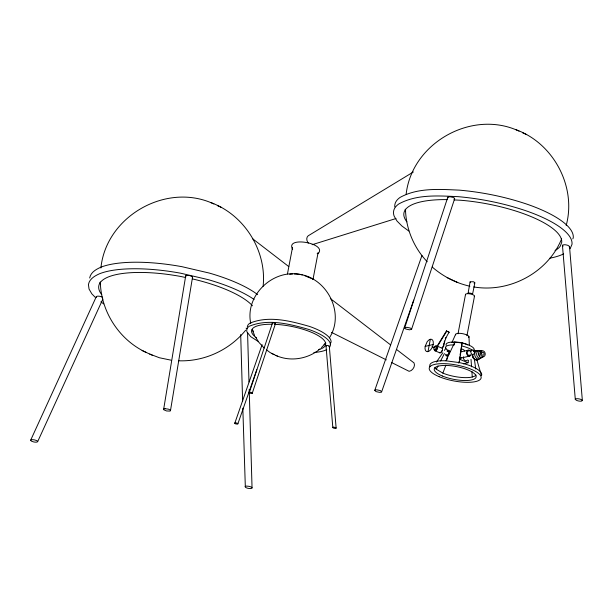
<?xml version="1.0" encoding="UTF-8"?>
<svg xmlns="http://www.w3.org/2000/svg" width="613" height="613" viewBox="0 0 613 613"><rect width="100%" height="100%" fill="white"/><g stroke="black" fill="none" stroke-linecap="round" stroke-linejoin="round"><path stroke-width="0.92" d="M562.458 245.491L562.711 244.978L564.634 244.725A3.716 1.134 10.8 0 1 568.159 245.491L569.508 246.449L582.35 400.419L581.637 401.101L580.174 401.186A3.716 1.134 10.8 0 1 576.657 400.419L575.3 399.461L562.458 245.491L563.163 246.127M569.508 246.449L569.262 246.962M575.3 399.461L576.013 398.787L577.477 398.703A3.716 1.134 10.8 0 1 580.994 399.461L582.35 400.419M292.508 248.357L292.531 247.3L287.451 273.95M468.056 293.397L470.11 281.804L473.428 281.735L474.868 282.624L474.102 283.191M102.647 297.228L100.333 296.416A3.716 1.134 10.8 0 0 97.038 296.271L96.302 296.669L30.665 440.188L31.317 441.107L33.638 441.919A3.716 1.134 10.8 0 0 36.933 442.065L37.661 441.666L102.9 299.014M37.661 441.666L37.018 440.747L34.696 439.935A3.716 1.134 10.8 0 0 31.401 439.789L30.665 440.188M96.302 296.669L96.509 297.259M262.096 344.675L234.725 423.422A1.594 0.483 10.8 0 0 235.997 423.951L236.84 424.058A1.747 0.536 10.8 0 0 237.867 423.821L256.801 369.708M237.867 423.821L237.775 423.537A1.594 0.483 10.8 0 0 236.503 423.008L235.66 422.901A1.747 0.536 10.8 0 0 234.641 423.139M421.959 255.498L374.758 390.374L376.007 391.607L379.447 392.335A3.716 1.134 10.8 0 0 381.631 391.83L413.729 300.109M381.631 391.83L380.382 390.588L376.941 389.86A3.716 1.134 10.8 0 0 374.758 390.374M100.9 268.019C106.11 215.952 166.897 181.785 213.883 203.96M263.115 286.271C266.916 250.863 244.418 214.902 211.002 202.635M406.135 194.237C411.997 142.622 472.339 109.091 519.019 131.113M476.715 359.241L481.473 375.669A26.405 8.069 10.8 0 0 459.329 362.589L462.072 343.027L454.846 342.069A14.306 4.375 10.8 0 0 446.164 345.234M458.785 363.134L459.068 361.318M459.505 358.605L459.788 356.789M460.079 354.981L460.371 353.165M460.654 351.349L462.072 343.027A14.306 4.375 10.8 0 1 474.064 350.115L474.592 351.939M163.663 409.2L185.708 275.827M170.468 410.672L192.513 277.298M474.822 283.053L472.669 293.658M312.982 279.474L318.063 252.824L317.174 253.69M427.989 351.632L430.341 339.273M446.8 359.938L447.597 355.739M454.432 344.23L454.846 342.069L445.98 360.812A26.405 8.069 10.8 0 0 429.958 366.666M458.011 333.817L465.543 294.332M466.945 335.755L474.477 296.263M463.374 363.846L468.018 362.766L468.501 360.245M473.795 351.555L474.064 350.115M425.169 346.383L427.169 341.74A6.605 3.571 -67.3 0 1 433.215 341.556A6.605 3.571 -67.3 0 1 429.062 351.18A6.605 3.571 -67.3 0 1 425.169 346.383L433.161 344.521M566.19 225.438C576.718 186.911 553.577 143.342 516.138 129.78M249.299 392.504L272.509 322.928A1.594 0.483 10.8 0 1 274.003 322.997L274.777 323.235A1.747 0.536 10.8 0 1 275.406 323.833L252.196 393.408A1.594 0.483 10.8 0 1 250.702 393.347L249.928 393.102A1.747 0.536 10.8 0 1 249.299 392.504L249.621 392.312A1.594 0.483 10.8 0 1 251.115 392.381L251.889 392.619A1.747 0.536 10.8 0 1 252.518 393.217M404.71 327.802L447.789 197.233L449.873 196.719L453.298 197.47A3.716 1.134 10.8 0 1 454.631 198.742L411.561 329.319L409.469 329.832L406.051 329.074A3.716 1.134 10.8 0 1 404.71 327.802L406.802 327.296L410.227 328.047A3.716 1.134 10.8 0 1 411.561 329.319M89.667 277.995C90.716 272.356 95.95 269.413 100.747 267.245A90.724 27.738 10.8 0 1 181.908 266.678L209.324 273.076A90.724 27.738 10.8 0 1 257.667 294.646M572.833 238.871L573.239 237.806A90.724 27.738 10.8 0 0 527.218 204.252C505.258 196.834 482.408 192.16 459.321 190.137C439.59 189.279 418.028 187.54 400.105 197.401A90.724 27.738 10.8 0 0 394.787 206.918M434.931 367.325A21.309 6.513 10.8 0 0 436.303 369.233L442.847 373.095L445.881 365.187M451.896 342.621L455.643 334.284M329.411 337.855C346.115 311.733 324.936 274.042 294.378 273.911M561.592 238.909C547.922 272.67 509.418 293.052 473.772 286.945M436.303 369.233L438.011 365.93M440.571 360.973L444.402 353.532M439.36 352.391A2.69 1.456 -67.3 0 0 441.659 351.854A2.69 1.456 -67.3 0 0 442.341 348.291L443.743 346.023A30.711 24.811 -39.1 0 1 449.168 332.246L446.471 330.905L437.215 345.939A2.69 1.456 -67.3 0 0 435.176 346.797M434.333 349.893A2.69 1.456 -67.3 0 0 436.594 350.077A2.69 1.456 -67.3 0 0 437.475 346.261L446.731 331.227L446.471 330.905M442.08 347.969L443.483 345.701A30.711 24.811 -39.1 0 1 443.889 343.341M436.448 362.045L442.831 352.728M444.425 350.398L446.026 348.069M275.406 323.833L275.084 324.024A1.594 0.483 10.8 0 1 274.785 324.07M454.631 198.742L453.957 199.156M245.652 330.223C229.492 350.1 204.098 361.831 178.46 360.773M321.45 347.594L325.84 343.05M245.085 486.561L246.411 486.071L248.993 486.324A3.716 1.134 10.8 0 1 251.797 487.496L252.043 487.818M330.177 344.238L331.058 342.161A42.573 13.011 10.8 0 0 309.458 326.415C290.531 321.005 268.747 315.266 249.813 323.204A42.573 13.011 10.8 0 0 247.33 326.836M329.595 347.295L330.476 345.226A42.573 13.011 10.8 0 0 308.875 329.48C289.941 324.07 268.165 318.331 249.23 326.269A42.573 13.011 10.8 0 0 247.039 332.024L250.663 336.629L258.004 341.318M570.128 248.748L571.998 244.334A90.724 27.738 10.8 0 0 525.969 210.78C504.009 203.363 481.159 198.689 458.08 196.658C438.349 195.808 416.786 194.068 398.856 203.93A90.724 27.738 10.8 0 0 394.182 216.205L396.994 221.017L401.913 226.005L408.825 231.047M476.025 375.064L475.052 376.007L472.278 377.018A21.309 6.513 10.8 0 1 442.847 373.095M320.032 348.966C308.086 359.019 290.263 362.061 275.957 355.456M413.346 171.977L308.186 235.806C305.941 237.614 306.653 241.147 308.331 243.108M317.948 253.713C328.514 243.422 284.562 235.561 292.646 249.292M312.14 244.71L395.998 218.527M460.922 351.877L468.248 350.169M460.501 358.191L469.665 356.061M289.704 274.287L292.692 273.934M454.264 199.922L460.93 200.275A80.257 24.535 10.8 0 1 561.7 242.449L560.313 246.097A80.257 24.535 10.8 0 1 555.033 250.518M274.785 324.361L278.356 324.553A37.661 11.509 10.8 0 1 325.641 344.345L324.99 346.054A37.661 11.509 10.8 0 1 318.706 349.579M445.98 360.812L459.329 362.589M170.981 360.16L159.426 357.762L149.733 354.069M469.88 286.21C455.972 283.175 442.977 276.379 432.234 267.053M302.324 274.969C274.34 267.521 244.618 294.692 250.755 323.457M185.701 277.513L180.314 276.394A80.257 24.535 10.8 0 0 101.758 294.677M304.24 275.475L310.492 278.095M446.731 331.227L449.168 332.246M437.475 346.261L442.341 348.291M432.027 346.651L435.054 347.916M459.505 359.203L468.018 362.766M435.1 350.835L439.965 352.873M522.445 132.707L526.674 134.661M447.206 277.666L457.75 282.547M217.309 205.562L221.546 207.508M307.826 276.708L309.32 277.398M311.097 278.225L313.304 279.244M266.417 349.778L270.118 352.552L274.18 354.62M100.34 282.08C100.907 311.603 119.412 340.192 146.308 352.467M271.98 353.609L277.459 356.145M142.078 350.521L152.614 355.394M450.279 351.678L446.54 349.402A14.306 4.375 10.8 0 1 454.294 344.95M331.549 332.376L386.305 359.877M391.439 362.459L409.124 371.317C412.549 370.903 415.683 366.107 414.028 362.919L396.573 349.494M103.689 303.895L100.861 301.841M326.331 346.069L326.108 345.916A1.594 0.483 10.8 0 1 326.331 345.448L327.02 345.41A1.747 0.536 10.8 0 1 328.668 345.77L329.196 346.069A1.594 0.483 10.8 0 1 328.974 346.537M252.357 238.557L288.784 266.586M330.537 298.7L390.496 344.82M264.195 348.084L258.809 342.261L255.613 337.173M95.145 297.205L91.858 293.872L89.046 289.052L88.425 284.524C89.475 278.884 94.709 275.942 99.505 273.773A90.724 27.738 10.8 0 1 180.659 273.206L208.083 279.605A90.724 27.738 10.8 0 1 254.111 299.489M427.246 261.774C413.852 247.759 405.898 228.634 405.477 209.232M470.102 282.018L470.255 282.248A20.742 10.85 -89.1 0 0 470.493 282.432M252.15 329.564L254.548 335.349M474.301 358.628L475.734 368.957M329.304 346.215L336.131 428.035M326.001 345.77L332.821 427.583M471.014 359.295L471.543 366.758M471.88 371.424L472.278 377.018M468.968 336.614L469.366 345.678M247.575 332.928L248.985 381.976M249.2 389.339L252.05 488.101L250.732 488.592L248.142 488.346A3.716 1.134 10.8 0 1 245.338 487.174L242.825 408.158M240.694 334.545L242.633 401.469M192.628 278.953A80.257 24.535 10.8 0 1 252.472 305.787M100.517 283.888A80.257 24.535 10.8 0 1 100.065 282.248M192.267 277.536A3.716 1.134 10.8 0 0 192.298 276.685L189.601 275.536L186.413 275.406A3.716 1.134 10.8 0 0 185.923 276.432M246.097 328.131A3.716 1.134 10.8 0 1 247.215 328.783M256.38 337.778A37.661 11.509 10.8 0 1 272.042 324.239M325.158 343.518A37.661 11.509 10.8 0 1 324.024 344.491M253.583 331.602A37.661 11.509 10.8 0 1 252.418 329.602M326.744 349.609A42.573 13.011 10.8 0 1 313.856 352.467M272.517 323.564A1.747 0.536 10.8 0 1 272.187 323.12M468.209 293.244A2.283 0.697 10.8 0 1 471.159 293.374M471.665 293.558A2.283 0.697 10.8 0 1 472.362 293.972M470.278 354.812A2.268 1.778 76.9 0 1 467.229 353.54A2.268 1.778 76.9 0 1 469.366 350.988M473.788 358.092A3.027 2.375 76.9 0 1 473.274 357.571M472.876 356.919A3.027 2.375 76.9 0 1 472.615 356.176M461.52 345.916A14.306 4.375 10.8 0 1 472.11 350.123M471.09 354.797A3.027 2.375 76.9 0 1 467.65 355.44A3.027 2.375 76.9 0 1 467.052 351.027A3.027 2.375 76.9 0 1 470.6 351.149M467.527 360.007A3.027 2.375 76.9 0 1 464.631 360.222A3.027 2.375 76.9 0 1 463.413 356.758M436.019 346.56A2.023 1.088 -67.3 0 1 437.077 348.521A2.023 1.088 -67.3 0 1 434.87 349.847M480.684 358.099A4.329 3.394 76.9 0 1 474.86 355.663A4.329 3.394 76.9 0 1 478.929 350.805M444.164 342.169A30.711 24.811 -39.1 0 1 444.494 340.989M445.314 338.652A30.711 24.811 -39.1 0 1 445.797 337.502M461.566 357.509A3.027 2.375 76.9 0 1 459.26 358.076M465.535 294.7A4.582 1.402 10.8 0 1 470.631 293.995A4.582 1.402 10.8 0 1 474.163 296.569M481.987 357.41A3.9 3.057 76.9 0 1 476.745 355.218A3.9 3.057 76.9 0 1 480.408 350.851M447.076 350.897A3.027 1.64 -67.3 0 1 449.413 351.548A3.027 1.64 -67.3 0 1 447.643 355.647A3.027 1.64 -67.3 0 1 445.613 354.276M479.381 358.789A4.766 3.739 76.9 0 1 475.274 359.433A4.766 3.739 76.9 0 1 472.807 354.873M473.826 351.647A4.766 3.739 76.9 0 1 477.45 350.759M447.222 351.64A2.023 1.088 -67.3 0 1 448.731 351.816A2.023 1.088 -67.3 0 1 448.026 354.398A2.023 1.088 -67.3 0 1 446.402 354.674M441.935 350.559A2.023 1.088 -67.3 0 1 441.728 351.042M441.46 351.479A2.023 1.088 -67.3 0 1 441.153 351.839M479.718 355.984A2.866 2.245 76.9 0 1 479.335 355.371M479.09 354.666A2.866 2.245 76.9 0 1 479.044 353.203M461.489 348.881A4.988 1.525 10.8 0 1 464.439 351.034M453.336 342.414A9.172 2.804 10.8 0 1 467.658 344.912M483.289 356.728A3.463 2.713 76.9 0 1 478.63 354.774A3.463 2.713 76.9 0 1 481.887 350.889M477.994 359.609A4.766 3.739 76.9 0 1 472.186 355.019M473.964 351.111A4.766 3.739 76.9 0 1 476.83 350.904M455.628 334.836A6.827 2.084 10.8 0 1 463.229 333.786A6.827 2.084 10.8 0 1 468.485 337.617M406.886 221.822A80.257 24.535 10.8 0 1 447.467 199.616M563.631 253.889A90.724 27.738 10.8 0 1 549.938 258.15M405.653 211.033A80.257 24.535 10.8 0 1 405.193 209.401M448.026 197.846A3.716 1.134 10.8 0 1 447.789 197.233M165.004 408.687L164.361 408.787A3.716 1.134 10.8 0 0 163.87 409.813L166.575 410.963L169.763 411.085A3.716 1.134 10.8 0 0 170.253 410.059L168.422 409.139L165.004 408.687M333.464 427.23L333.158 427.269A1.594 0.483 10.8 0 0 332.936 427.736L333.457 428.035A1.747 0.536 10.8 0 0 335.112 428.387L335.794 428.349A1.594 0.483 10.8 0 0 336.016 427.889L335.495 427.583A1.747 0.536 10.8 0 0 333.84 427.23L333.464 427.23M480.699 352.084A3.027 2.375 76.9 0 0 482.914 356.758A3.027 2.375 76.9 0 0 484.868 352.46A3.027 2.375 76.9 0 0 480.699 352.084M442.295 375.984A21.309 6.513 10.8 0 0 475.964 377.478A21.309 6.513 10.8 0 0 447.314 365.486A21.309 6.513 10.8 0 0 442.295 375.984M439.222 376.704A26.405 8.069 10.8 0 0 480.921 378.55A26.405 8.069 10.8 0 0 445.429 363.701A26.405 8.069 10.8 0 0 439.222 376.704M435.353 349.41A2.023 1.088 -67.3 0 0 435.973 346.138A2.023 1.088 -67.3 0 0 433.828 348.199A2.023 1.088 -67.3 0 0 435.353 349.41M471.045 350.996A2.268 1.778 76.9 0 0 472.707 354.498A2.268 1.778 76.9 0 0 474.171 351.28A2.268 1.778 76.9 0 0 471.045 350.996M481.734 352.904A1.555 1.218 76.9 0 0 482.868 355.302A1.555 1.218 76.9 0 0 483.879 353.096A1.555 1.218 76.9 0 0 481.734 352.904"/></g></svg>
